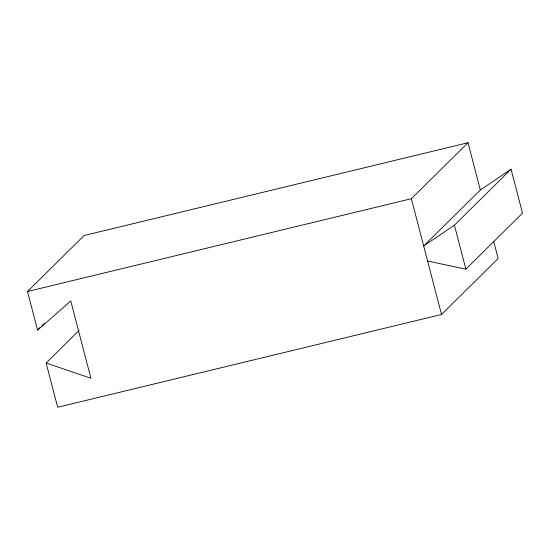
<?xml version="1.0" encoding="UTF-8"?>
<svg xmlns="http://www.w3.org/2000/svg" width="550" height="550" viewBox="0 0 550 550"><rect width="100%" height="100%" fill="white"/><g stroke="black" fill="none" stroke-linecap="round" stroke-linejoin="round"><path stroke-width="0.82" d="M79.014 330.516L46.131 363.021L90.908 378.283L70.778 300.988L37.551 330.096L27.5 291.507L84.129 235.517L468.002 142.725L480.315 189.991L423.686 245.981L454.417 225.184L511.053 169.194L522.5 213.153L465.871 269.136L427.618 261.078M37.551 330.096L39.985 327.69M41.814 325.882L44.248 323.476M27.5 291.507L411.373 198.708L468.002 142.725M46.131 363.021L57.654 407.275L441.526 314.483L498.163 258.493L493.666 241.244M480.315 189.991L511.053 169.194M454.417 225.184L465.871 269.136M411.373 198.708L441.526 314.483"/></g></svg>
